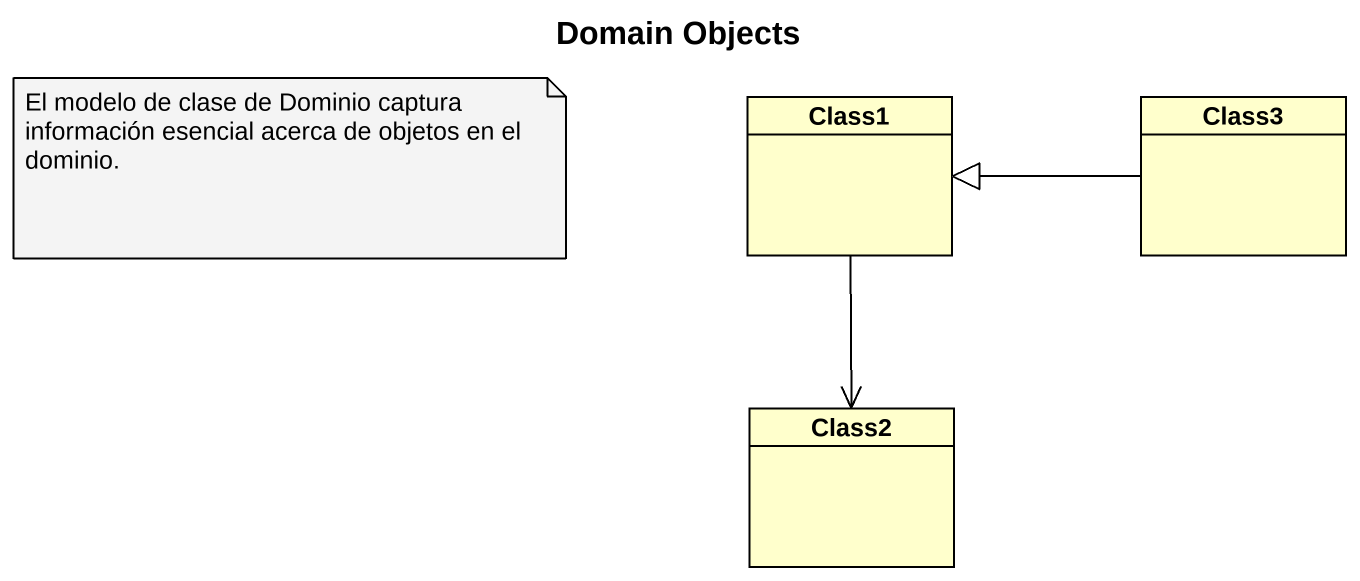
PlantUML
@startuml
title Domain Objects
hide circle
hide empty members
class Class1
class Class3
class Class2
Class1 --> Class2
Class3 -left-|> Class1
note as N1
  El modelo de clase de Dominio captura información esencial acerca de objetos en el dominio.
end note
@enduml
